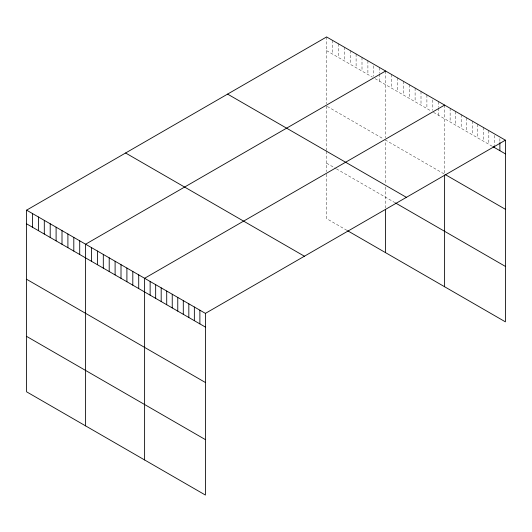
<?xml version="1.0" encoding="UTF-8"?>
<svg xmlns="http://www.w3.org/2000/svg" width="532" height="532" viewBox="0 0 532 532"><rect width="100%" height="100%" fill="white"/><g stroke="black" fill="none" stroke-linecap="round" stroke-linejoin="round"><path stroke-width="0.4" stroke-dasharray="2.66 2" d="M326.595 50.64L372.486 77.133M375.113 78.65L431.492 111.201M433.46 112.338L492.273 146.293M327.253 106.447L383.632 139.005M443.954 173.824L385.6 140.135L385.6 183.766M326.595 163.184L335.772 168.484M336.43 168.863L394.777 202.552M346.917 230.349L326.595 218.619L326.595 172.421M499.874 138.599L499.874 142.629M494.348 135.407L494.348 145.07M488.822 130.606L488.822 144.298M483.295 127.421L483.295 141.106M477.769 124.229L477.769 137.914M472.243 121.037L472.243 134.722M466.71 117.845L466.71 131.53M461.184 114.653L461.184 128.345M455.658 111.467L455.658 125.153M450.132 108.275L450.132 121.961M444.606 105.083L444.606 173.432M438.707 101.679L438.707 107.311M438.707 108.116L438.707 115.364M432.809 99.883L432.809 110.35M426.903 94.862L426.903 108.548M421.005 91.457L421.005 105.143M415.106 88.053L415.106 101.738M409.201 84.641L409.201 98.334M403.303 81.236L403.303 94.922M397.404 77.832L397.404 91.517M391.499 74.42L391.499 88.113M385.6 71.015L385.6 137.828M385.6 186.938L385.6 208.032M379.702 67.611L379.702 73.243M379.702 74.054L379.702 81.296M373.803 65.815L373.803 76.282M367.898 60.794L367.898 74.487M361.999 57.389L361.999 71.075M356.101 53.985L356.101 67.67M350.196 50.58L350.196 64.266M344.297 47.168L344.297 60.861M338.399 43.764L338.399 57.449M332.5 40.359L332.5 54.045M326.595 36.947L326.595 103.76M326.595 106.074L326.595 150.49M326.595 151.287L326.595 171.65"/><path stroke-width="0.8" d="M26.6 210.153L205.405 313.381L205.405 495.053L26.6 391.818L26.6 210.153L326.595 36.947L505.4 140.182L505.4 321.847L347.576 230.728M385.6 71.015L85.605 244.215L85.605 425.886M444.606 105.083L144.611 278.283L144.611 459.954M205.405 313.381L505.4 140.182M492.964 146.692L505.4 153.868M445.297 174.602L505.4 209.302M227.596 94.104L406.401 197.339M395.436 202.925L505.4 266.412M125.599 152.997L304.404 256.225M26.6 223.839L205.405 327.074M26.6 279.273L205.405 382.501M26.6 336.384L205.405 439.618M499.874 142.629L499.874 150.676M494.348 145.874L494.348 147.49M444.606 174.995L444.606 286.748M385.6 209.568L385.6 252.687M199.879 310.189L199.879 323.882M194.353 307.004L194.353 320.69M188.827 303.812L188.827 317.498M183.294 300.62L183.294 314.306M177.768 297.428L177.768 311.114M172.242 294.236L172.242 307.928M166.715 291.051L166.715 304.736M161.189 287.859L161.189 301.544M155.663 284.667L155.663 298.352M150.137 281.475L150.137 295.16M138.712 274.878L138.712 288.563M132.807 271.473L132.807 285.159M126.909 268.062L126.909 281.754M121.01 264.657L121.01 278.342M115.105 261.252L115.105 274.938M109.206 257.847L109.206 271.533M103.308 254.436L103.308 268.128M97.409 251.031L97.409 264.717M91.504 247.626L91.504 261.312M79.707 240.81L79.707 254.502M73.802 237.405L73.802 251.091M67.903 234L67.903 247.686M62.005 230.589L62.005 244.281M56.099 227.184L56.099 240.87M50.201 223.779L50.201 237.465M44.302 220.374L44.302 234.06M38.404 216.963L38.404 230.655M32.499 213.558L32.499 227.244"/></g></svg>
